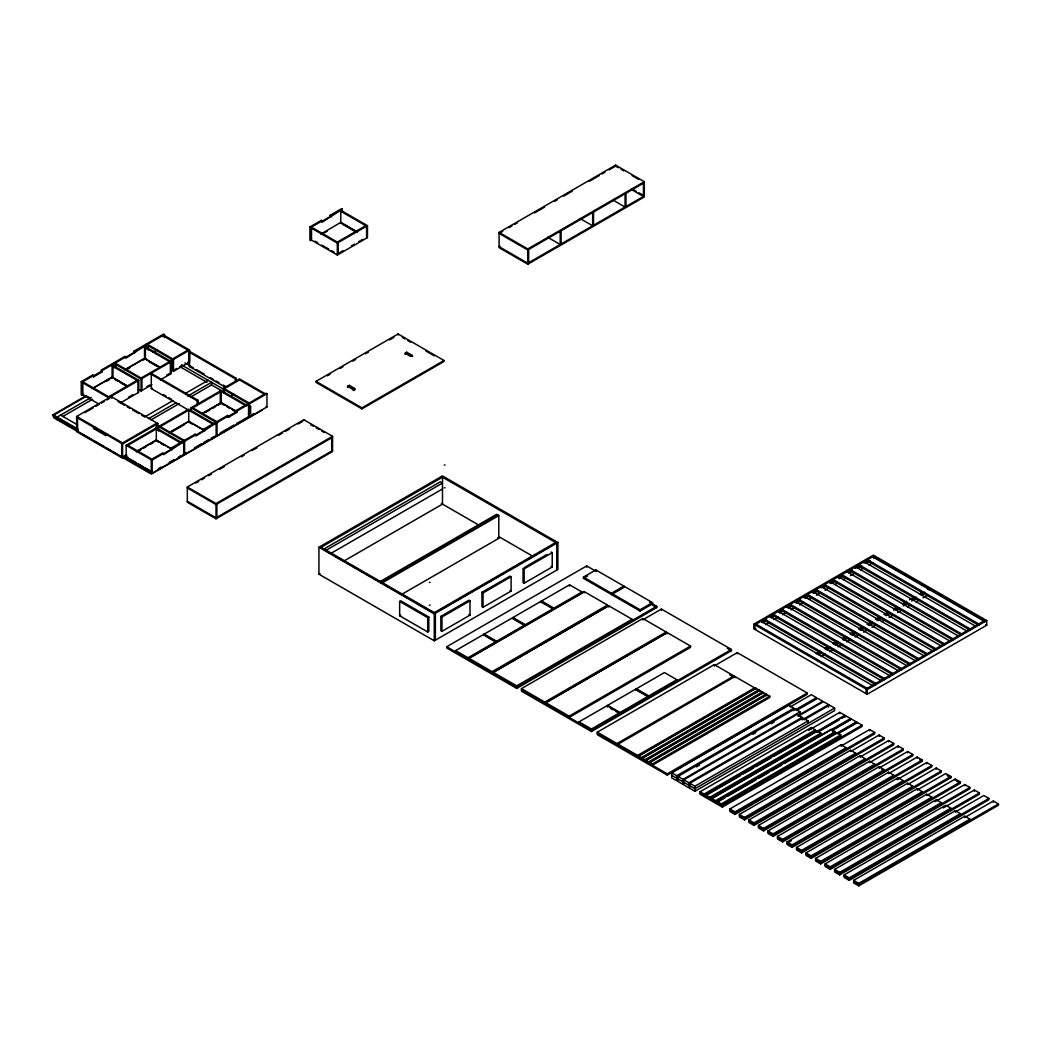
<?xml version="1.0" encoding="UTF-8"?>
<svg xmlns="http://www.w3.org/2000/svg" width="1051" height="1051" viewBox="0 0 1051 1051"><rect width="100%" height="100%" fill="white"/><g stroke="black" fill="none" stroke-linecap="round" stroke-linejoin="round"><path stroke-width="1.5" d="M322.263 220.828L310.781 227.463L310.781 240.718L309.914 240.219L309.914 226.963L321.396 220.342L322.263 222.155L342.35 209.228L342.35 210.555M322.631 220.946L330.014 216.69L330.014 215.363L341.496 208.742L342.35 209.228M340.774 223.206L340.774 211.277L341.641 210.778L367.469 225.689L367.469 237.618L337.332 255.012L311.503 240.101L311.503 228.172L312.357 227.673L338.186 242.584L338.186 254.526L337.332 254.027M320.883 234.084L340.774 222.405L357.419 232.021M324.509 232.796L327.255 231.207M93.592 375.496L82.109 382.13L82.109 395.386L81.255 394.887L81.255 381.631L92.738 375.01L93.592 376.823L92.738 375.01M101.343 370.031L112.825 363.41L113.679 363.909L102.197 370.53L101.343 370.031L101.343 371.358L92.738 376.337M113.679 365.853L113.679 362.91L125.161 356.276L126.028 358.102L146.115 345.175L145.248 344.675L133.779 351.31L133.779 352.637L125.161 357.603M148.125 349.983L148.125 347.329L146.115 347.5L146.115 344.189L163.628 334.073L164.482 334.573L164.482 337.516M113.679 362.91L114.546 363.41L126.028 356.775M146.115 344.189L146.982 344.675L164.482 334.573M99.149 404.188L82.832 394.769L82.832 382.84L83.686 382.341L109.527 397.265M112.969 365.446L112.969 377.375L112.102 377.874L112.102 365.945L112.969 365.446L138.798 380.357L138.798 392.286L120.891 402.625M115.255 367.101L115.255 364.119L116.122 363.62L141.951 378.531L141.951 390.46L141.097 389.974M145.393 346.725L145.393 358.654L144.539 359.153L144.539 347.211L145.393 346.725L171.234 361.636L171.234 373.565L160.422 379.805M93.592 376.823L102.197 371.857L102.197 370.53M337.332 242.098L365.748 225.689M311.503 228.172L337.332 243.083L367.469 225.689M153.223 352.203L157.374 349.812M92.212 388.555L112.102 377.073L127.368 385.888M124.649 369.834L144.539 358.352L159.791 367.167M93.631 387.937L112.102 377.27L127.368 386.085M126.067 369.216L144.539 358.549L159.791 367.364M82.832 394.769L83.686 394.283M106.821 381.119L109.567 379.542M126.895 369.532L129.641 367.942M143.37 360.02L146.115 358.43M77.945 430.424L52.55 415.106L86.642 395.426M52.55 415.762L86.366 396.24M338.75 253.199L343.007 250.742M351.533 245.816L354.384 244.187M358.641 241.717L362.897 239.26M91.227 397.409L57.135 417.089L57.135 419.743M62.824 416.472L92.646 399.249M187.879 350.101L172.666 358.877L172.666 370.819L173.52 371.305L189.6 362.03L189.6 350.101L163.772 335.19M171.944 359.429L171.09 359.928L171.09 371.857M108.66 396.766L137.077 380.357M141.097 378.032L169.513 361.636M172.666 359.876L147.692 345.464L147.692 344.465L173.52 359.376L189.6 350.101M138.798 380.357L108.66 397.751L82.832 382.84M115.255 364.119L141.097 379.03L171.234 361.636M126.711 455.806L122.586 458.183L76.657 431.672L76.657 416.432L111.104 396.542L157.886 423.553L157.886 426.877L157.019 427.363M84.921 412.649L93.184 407.88M95.943 406.29L98.702 404.701M101.461 403.111L104.207 401.521M106.966 399.932L109.724 398.342M111.104 396.542L111.104 397.541L111.958 397.042M212.341 423.816L151.278 388.594L151.278 374.34L152.145 373.841L198.061 400.352L198.061 403.531M225.637 387.438L189.456 366.549L189.456 352.308L190.31 351.809L236.239 378.321L236.239 381.487M78.378 417.431L77.524 417.917L77.524 431.186M174.046 370.018L176.818 368.415M179.576 366.825L182.349 365.222M128.55 397.212L132.807 394.756M146.772 386.689L149.623 385.047M166.662 375.207L169.513 373.565L170.367 374.064L170.367 362.135L144.539 347.211M138.377 389.395L141.097 390.959L151.896 384.719M151.278 388.594L152.145 388.095M189.456 366.549L190.31 366.063M93.592 427.205L93.592 428.532L94.459 428.033L106.506 434.996L106.506 433.669L105.652 435.482L106.506 434.996M144.933 416.787L173.008 400.576M185.646 393.284L208.111 380.304M148.375 418.771L176.45 402.559M187.682 396.082L211.553 382.301L211.553 384.942L190.494 397.107M151.186 419.809L179.261 403.597M157.886 423.553L122.586 443.942L76.657 417.431M151.278 374.34L197.207 400.851L198.061 400.352M189.456 352.308L235.371 378.82L236.239 378.321M223.469 392.68L223.469 388.213L239.536 378.938L265.364 393.849M152.001 472.162L126.173 457.251L126.173 445.309L156.31 427.915L182.138 442.826M158.596 431.068L158.596 426.588L188.733 409.194L214.575 424.105M191.032 410.849L191.032 407.867L221.17 390.46M239.536 379.923L224.323 388.712L224.323 393.179M127.894 445.309L156.31 428.913L156.31 440.842M160.317 426.588L188.733 410.179L188.733 422.121M192.753 407.867L221.17 391.458L221.17 403.387L218.332 405.029M499.094 232.416L615.61 165.138L644.316 181.705L644.316 196.944L527.786 264.221L499.094 247.655L499.094 232.416L527.786 248.982L644.316 181.705M502.785 231.273L499.094 233.401L527.786 249.98L644.316 182.703M509.039 227.66L511.876 226.018M514.714 224.375L517.565 222.733M534.617 212.893L541.055 209.175M541.725 208.794L544.563 207.152M554.508 201.411L557.345 199.769M563.73 196.077L566.568 194.448M567.304 194.028L572.23 191.177M589.243 181.35L595.72 177.619M596.324 177.264L599.162 175.622M602 173.993L604.837 172.351M609.081 169.894L615.61 166.124L618.343 167.7M126.711 454.807L122.586 457.198L76.657 430.687M229.854 396.45L234.005 394.059M126.173 457.251L127.894 457.251M136.42 451.523L156.31 440.041L171.563 448.856M168.843 432.802L188.733 421.32L203.999 430.135M202.698 413.253L221.17 402.599L236.422 411.401M136.42 451.733L156.31 440.238L171.563 449.053M170.262 432.184L188.733 421.517L203.999 430.332M202.698 413.463L221.17 402.796L236.422 411.598M137.839 451.51L140.676 449.867M143.514 448.225L146.365 446.583M150.621 444.126L153.459 442.484M170.262 432.776L184.477 424.578M205.536 412.412L209.806 409.956M212.644 408.314L215.481 406.671M499.948 246.157L499.094 246.657L527.786 263.236L644.316 195.959L638.85 192.793M151.278 472.766L151.278 459.51L162.76 452.889L163.628 454.715L183.715 441.788L182.848 441.289L171.379 447.91L171.379 449.237L163.995 453.506M123.072 456.489L152.145 473.265L183.715 455.044L183.715 440.789L195.197 434.168L196.051 435.981L216.151 423.054L215.284 422.568L203.802 429.189L203.802 430.516L195.197 435.482L195.197 434.168M186.461 452.455L183.715 454.045L184.582 454.544L216.151 436.323L216.151 422.068L227.62 415.434L228.487 417.26L227.62 415.434M236.239 410.468L247.721 403.834L248.575 404.333L237.092 410.967L236.239 410.468L236.239 411.795L227.62 416.761M228.487 415.933L217.005 422.568L217.005 435.823L248.575 417.589L248.575 403.348L266.087 393.232L266.954 393.731L266.954 406.987L249.442 417.089L248.575 416.603M151.278 459.51L152.145 460.01L163.628 453.388M183.715 440.789L184.582 441.289L196.051 434.654M248.575 403.348L249.442 403.834L266.954 393.731M228.487 417.26L237.092 412.294L237.092 410.967M250.585 406.487L248.575 406.658L250.585 406.487L250.585 413.122L248.575 413.279L250.585 413.122M158.386 468.667L161.223 467.025M169.132 462.466L174.006 459.655M178.263 457.185L181.114 455.556M194.698 447.713L201.556 443.745M203.841 442.432L208.426 439.778M211.172 438.201L213.918 436.612M220.263 432.946L223.009 431.357M223.718 430.949L228.501 428.191M229.407 427.665L233.992 425.024M236.738 423.435L240.85 421.057M242.19 420.295L246.446 417.825M249.284 416.183L253.961 413.49M262.067 410.14L151.278 474.093L119.499 455.74M316.009 381.368L398.093 333.982L444.008 360.493L444.008 361.478L361.925 408.878L316.009 382.367L316.009 381.368L361.925 407.88L444.008 360.493M327.321 375.824L330.159 374.195M340.064 368.467L342.889 366.838M352.794 361.124L355.632 359.481M365.538 353.767L368.362 352.138M389.593 339.88L393.849 337.424M347.579 386.334L349.3 385.349L355.041 388.66L353.32 389.658L347.579 386.334L347.579 387.333L349.3 386.334L355.041 389.658L353.32 390.644L353.32 389.658M412.439 355.514L406.698 352.203L404.977 353.202L410.718 356.512L412.439 355.514L412.439 356.512L406.698 353.202L404.977 354.2M187.314 486.994L303.844 419.717L332.55 436.296L332.55 451.536L216.02 518.813L187.314 502.247L187.314 486.994L216.02 503.56L332.55 436.296M195.841 483.066L198.678 481.424M201.529 479.781L204.367 478.139M208.637 475.683L211.474 474.04M219.751 469.272L220.605 468.772M221.419 468.299L224.257 466.657M241.31 456.817L244.16 455.175M252.174 450.537L253.041 450.038M254.106 449.434L256.943 447.792M278.265 435.482L282.522 433.025M285.373 431.383L289.629 428.913M298.156 424L302.425 421.53M332.55 437.282L216.02 504.559L187.314 487.992M332.55 450.537L216.02 517.815L187.314 501.248M318.926 547.256L442.484 475.919L557.858 542.526L557.858 569.458L434.286 640.808L318.926 574.201L318.926 547.256L434.286 613.863L557.858 542.526M321.107 547.256L442.484 477.18L442.484 504.125L343.69 561.155M323.301 549.371L440.303 481.818L442.484 483.079L325.482 550.632M331.118 553.26L442.484 488.965M318.926 574.201L320.016 573.57M379.608 581.873L496.624 514.32L498.805 515.594L498.805 538.322L401.535 594.472M380.712 582.517L497.714 514.951M381.802 583.147L498.805 515.594M399.656 601.448L400.759 600.817L428.821 617.029L428.821 631.336L427.731 631.966L399.656 615.755L399.656 601.448L427.731 617.66L428.821 617.029M399.656 615.755L400.759 615.124M434.286 612.602L555.664 542.526M439.922 610.184L448.383 605.31M452.613 602.867L461.074 597.98M463.898 596.351L473.765 590.662M476.576 589.033L479.401 587.404M482.225 585.775L486.442 583.331M489.267 581.702L492.091 580.073M496.322 577.63L499.133 576.001M501.958 574.385L504.769 572.756M508.999 570.312L511.824 568.683M514.648 567.054L523.096 562.167M527.326 559.723L535.787 554.849M538.611 553.22L542.841 550.777M545.653 549.148L548.477 547.518M524.462 567.435L546.914 554.468M481.949 592.317L510.024 576.119L511.114 576.749L511.114 591.056L483.04 607.268L481.949 606.624L481.949 592.317L483.04 592.948L511.114 576.749M440.855 616.398L468.917 600.187L470.007 600.817L470.007 615.124L441.945 631.336L440.855 630.705L440.855 616.398L441.945 617.029L470.007 600.817M524.147 568.88L552.222 552.668L552.222 566.988L524.147 583.187L523.056 582.556L523.056 568.249L524.147 568.88L524.147 583.187M649.702 602.289L656.704 606.322L656.704 607.583L516.724 688.405L446.741 647.994L446.741 646.733L586.708 565.924L596.508 571.573M455.635 651.87L455.635 650.595L483.696 634.397L496.098 641.557L496.098 642.818L468.023 659.016L468.023 657.755L496.098 641.557M484.196 635.369L484.196 634.108L512.257 617.909L524.659 625.056L524.659 626.33L496.584 642.529L496.584 641.268L524.659 625.056M552.011 610.526L525.342 625.923L512.954 618.776L512.954 617.515L541.015 601.303L553.417 608.463L553.417 609.725M541.515 601.014L569.576 584.816L581.978 591.976L581.978 593.237L553.903 609.435L541.515 602.276L541.515 601.014L553.903 608.174L581.978 591.976M583.45 577.091L595.851 569.931L623.913 586.143L623.913 587.404L611.524 594.551L583.45 578.352L583.45 577.091L611.524 593.289L623.913 586.143M583.45 578.352L587.588 575.961M512.954 617.515L525.342 624.662L553.417 608.463M468.799 659.463L468.799 658.202L584.159 591.595L607.491 605.061L607.491 606.322L492.118 672.929L492.118 671.668L607.491 605.061M612.01 593.579L624.412 586.419L652.474 602.63L652.474 603.891L640.085 611.038L612.01 594.84L612.01 593.579L640.085 609.777L652.474 602.63M493.405 673.665L493.405 672.404L608.765 605.796L632.098 619.262L632.098 620.537M493.405 672.404L516.724 685.869L632.098 619.262M656.704 606.322L516.724 687.144L446.741 646.733M643.054 619.67L661.434 609.068L731.417 649.465L731.417 650.727L591.45 731.535L521.467 691.138L521.467 688.615L642.844 618.527L666.176 632.006L666.176 633.267L544.799 703.342L544.799 702.081L666.176 632.006M545.824 703.934L545.824 702.672L667.201 632.597L690.533 646.063L690.533 647.324L569.156 717.399L569.156 716.138L690.533 646.063M579.062 723.127L579.062 721.866L607.123 705.655L619.525 712.814L619.525 714.076M607.623 706.64L607.623 705.366L635.684 689.167L648.086 696.327L648.086 697.588M647.39 696.393L636.38 690.034L636.38 688.773L664.442 672.561L676.844 679.721L676.844 680.982M753.817 624.176L873.368 555.151L986.731 620.589L986.731 625.227L867.167 694.251L753.817 628.8L753.817 624.176L867.167 689.627L986.731 620.589M874.458 555.782L754.907 624.806L754.907 629.431L755.997 628.8M761.66 622.166L765.89 619.722M770.133 617.265L774.377 614.822M778.62 612.378L782.864 609.922M787.107 607.478L791.35 605.021M795.594 602.578L799.837 600.121M808.324 595.221L804.081 597.677L804.002 596.456L915.171 660.645M812.568 592.777L816.798 590.334M821.041 587.877L825.285 585.433M829.528 582.977L833.771 580.533M839.434 577.262L842.258 575.633M847.921 572.361L852.151 569.918M854.988 568.289L859.232 565.832M864.881 562.574L867.719 560.932M762.75 622.796L766.994 620.353M771.237 617.896L775.48 615.452M779.711 613.009L783.954 610.552M788.197 608.109L792.441 605.652M796.684 603.208L800.928 600.752M805.171 598.308L809.415 595.864M813.658 593.408L817.901 590.964M823.55 587.693L826.388 586.064M830.618 583.607L834.862 581.164M839.105 578.72L843.349 576.263M849.011 572.992L851.835 571.363M857.498 568.105L861.741 565.648M865.971 563.205L870.215 560.748M765.575 624.53L768.399 622.901M774.062 619.63L778.305 617.187M782.548 614.743L786.792 612.286M791.035 609.843L795.279 607.386M799.509 604.942L803.752 602.486M809.415 599.228L812.239 597.599M816.482 595.142L820.726 592.698M824.969 590.242L829.213 587.798M834.862 584.527L837.7 582.898M843.349 579.626L846.186 577.997M850.417 575.554L854.66 573.097M860.322 569.839L863.147 568.197M868.809 564.939L873.053 562.482M579.062 721.866L591.45 729.013L619.525 712.814M607.623 705.366L620.011 712.525L648.086 696.327M636.38 688.773L648.769 695.92L676.844 679.721M731.417 649.465L591.45 730.274L521.467 689.876M714.654 665.69L737.277 652.632L807.26 693.029L807.26 694.291L667.293 775.099L597.31 734.702L597.31 732.179L714.312 664.626L734.005 675.99L734.005 677.251L729.788 674.808M597.31 732.179L616.99 743.543L734.005 675.99M638.995 755.879L754.592 689.141L754.592 687.88L734.912 676.516L616.99 744.804L616.99 743.543M617.909 745.33L617.909 744.069L637.589 755.433L754.592 687.88M638.443 757.18L638.443 755.919L755.814 688.155L758.73 689.837L758.73 691.098L641.36 758.875L641.36 757.6L758.73 689.837M816.154 653.63L820.384 651.186M824.628 648.73L827.465 647.101M833.115 643.829L837.358 641.386M843.02 638.115L845.845 636.486M850.088 634.042L854.332 631.585M858.575 629.142L862.818 626.685M867.062 624.241L871.292 621.785M875.536 619.341L879.779 616.898M884.022 614.441L888.266 611.997M893.928 608.726L896.753 607.097M902.415 603.826L906.645 601.382M909.483 599.753L913.726 597.296M919.375 594.025L922.2 592.396M817.244 654.261L821.488 651.817M825.731 649.36L829.975 646.917M834.205 644.46L838.448 642.016M842.692 639.573L846.935 637.116M851.179 634.673L855.422 632.216M859.665 629.772L863.909 627.316M868.152 624.872L872.396 622.415M876.639 619.972L880.883 617.528M885.113 615.071L889.356 612.628M893.6 610.171L897.843 607.728M903.505 604.456L906.33 602.827M911.992 599.556L916.236 597.113M920.466 594.669L924.709 592.212M818.335 654.891L821.159 653.262M826.822 649.991L831.065 647.547M835.309 645.091L839.552 642.647M843.795 640.204L848.026 637.747M852.269 635.303L856.512 632.847M860.756 630.403L864.999 627.946M869.243 625.503L873.486 623.059M877.73 620.602L881.973 618.159M886.216 615.702L890.46 613.259M896.109 609.987L898.933 608.358M903.177 605.901L907.42 603.458M911.664 601.014L915.907 598.558M921.569 595.3L924.394 593.657M642.122 759.308L642.122 758.047L759.492 690.284L762.409 691.965L762.409 693.226L646.444 760.175M821.159 656.625L825.403 654.182M829.646 651.725L833.89 649.282M838.133 646.825L842.377 644.381M846.62 641.938L850.863 639.481M855.107 637.037L859.35 634.581M863.58 632.137L867.824 629.68M872.067 627.237L876.311 624.793M881.973 621.522L884.797 619.893M889.041 617.436L893.284 614.993M897.528 612.536L901.771 610.092M907.42 606.821L910.258 605.192M915.907 601.921L918.732 600.292M922.975 597.848L927.218 595.391M642.122 758.047L645.038 759.728L762.409 691.965M645.8 761.423L645.8 760.162L763.171 692.399L766.087 694.08L766.087 695.355L648.717 763.118L648.717 761.844L766.087 694.08M649.465 763.552L649.465 762.29L766.836 694.527L769.752 696.209L769.752 697.47L652.382 765.233L652.382 763.972L769.752 696.209M597.31 733.44L667.293 773.838L807.26 693.029M793.781 708.203L676.778 775.756L676.778 780.801L671.668 777.858L671.668 772.8L788.67 705.247L793.781 708.203L793.781 710.726M790.194 706.903L811.372 694.672L816.469 697.628L795.305 709.845M800.061 711.829L683.058 779.382L683.058 784.427L677.961 781.484L677.961 776.439L794.963 708.886L800.061 711.829L800.061 714.352M679.59 776.65L676.778 778.279L671.668 775.336M696.524 766.875L699.349 765.246M752.976 734.281L755.787 732.652M771.224 723.745L774.048 722.116M796.487 710.529L817.652 698.311L822.762 701.253L798.773 715.1M802.071 717.399L688.891 782.745L688.891 787.803L683.794 784.847L683.794 779.803L796.973 714.457L802.071 717.399L802.071 719.935M798.09 716.335L823.485 701.674L828.595 704.617L828.595 707.139M804.107 719.804L829.502 705.142L834.599 708.098L834.599 710.621L694.908 791.272L689.798 788.329L689.798 783.271L802.977 717.925L808.088 720.881L808.088 723.403M803.187 719.278L828.595 704.617M689.798 783.271L694.908 786.214L808.088 720.881M985.641 619.959L866.077 688.996L866.077 693.621L867.167 692.99M834.599 708.098L694.908 788.749L689.798 785.793M740.482 775.585L705.208 795.949L705.208 797.21L700.097 794.267L700.097 791.745L811.28 727.555L815.287 729.867L815.287 731.141L704.104 795.318L704.104 794.057L815.287 729.867M808.758 730.274L839.802 712.355L844.899 715.297L844.899 716.559L842.074 718.188M833.614 729.604L850.548 719.83L850.548 718.556L710.857 799.22L710.857 800.481L705.747 797.538L705.747 795.003L816.929 730.826L820.936 733.138L820.936 734.399L709.767 798.589L709.767 797.315L820.936 733.138M743.307 773.956L753.186 768.255M755.997 766.626L771.526 757.666M774.351 756.037L844.899 715.297M817.231 731.903L845.451 715.613L850.548 718.556M818.085 732.048L839.263 719.817M725.151 797.696L716.69 802.583L716.69 803.844L711.58 800.901L711.58 798.379L831.144 729.341L835.151 731.667L835.151 732.928L715.586 801.952L715.586 800.691L835.151 731.667M831.525 730.392L851.284 718.989L856.381 721.932L856.381 723.193L838.041 733.782M837.174 733.651L856.933 722.247L862.03 725.19L862.03 726.451L722.339 807.102L717.229 804.16L717.229 801.637L836.793 732.613L840.8 734.925L840.8 736.186L721.249 805.211L721.249 803.949L840.8 734.925M727.975 796.067L756.195 779.776M759.019 778.147L768.898 772.446M771.723 770.803L781.602 765.102M784.414 763.473L806.997 750.44M809.822 748.811L856.381 721.932M717.229 802.898L722.339 805.841L862.03 725.19M841.378 745.855L869.597 729.552L874.695 732.508L874.695 733.769L735.004 814.42L729.893 811.477L729.893 808.955L841.076 744.765L846.173 747.708L846.173 748.969M729.893 808.955L735.004 811.898L846.173 747.708M874.695 732.508L735.004 813.159L729.893 810.216M850.89 751.347L879.122 735.056L884.219 737.999L884.219 739.26L744.515 819.911L739.418 816.969L739.418 814.446L850.587 750.256L855.698 753.199L855.698 754.473M739.418 814.446L744.515 817.389L855.698 753.199M884.219 737.999L744.515 818.65L739.418 815.707M860.414 756.838L888.634 740.548L893.744 743.491L893.744 744.752L754.04 825.416L748.943 822.46L748.943 819.938L860.112 755.748L865.209 758.704L865.209 759.965M748.943 819.938L754.04 822.88L865.209 758.704M893.744 743.491L754.04 824.155L748.943 821.199M869.939 762.343L898.158 746.039L903.256 748.995L903.256 750.256L763.565 830.907L758.454 827.965L758.454 825.442L869.637 761.252L874.734 764.195L874.734 765.456M758.454 825.442L763.565 828.385L874.734 764.195M903.256 748.995L763.565 829.646L758.454 826.703M879.451 767.834L907.67 751.544L912.78 754.487L912.78 755.748L773.076 836.399L767.979 833.456L767.979 830.934L879.148 766.744L884.259 769.687L884.259 770.961L881.697 769.477M767.979 830.934L773.076 833.877L884.259 769.687M912.78 754.487L773.076 835.138L767.979 832.195M888.975 773.326L917.195 757.035L922.292 759.978L922.292 761.252L782.601 841.904L777.49 838.948L777.49 836.425L888.673 772.235L893.77 775.191L893.77 776.453M777.49 836.425L782.601 839.368L893.77 775.191M922.292 759.978L782.601 840.642L777.49 837.686M897.081 779.645L926.706 762.527L931.817 765.483L931.817 766.744L792.112 847.395L787.015 844.452L787.015 841.93L898.185 777.74L903.295 780.683L903.295 781.944M791.245 840.747L787.015 843.191L792.112 846.134L931.817 765.483M787.015 841.93L792.112 844.873L903.295 780.683M908.011 784.322L936.231 768.031L941.328 770.974L941.328 772.235L801.637 852.887L796.54 849.944L796.54 847.421L907.709 783.231L912.807 786.174L912.807 787.449M796.54 847.421L801.637 850.364L912.807 786.174M941.328 770.974L801.637 851.625L796.54 848.683M917.523 789.813L945.755 773.523L950.853 776.466L950.853 777.74L811.162 858.391L806.051 855.435L806.051 852.913L917.234 788.723L922.331 791.679L922.331 792.94M806.051 852.913L811.162 855.856L922.331 791.679M950.853 776.466L811.162 857.13L806.051 854.174M927.048 795.318L955.267 779.014L960.378 781.97L960.378 783.231L820.673 863.883L815.576 860.94L815.576 858.417L926.746 794.228L931.856 797.17L931.856 798.432M815.576 858.417L820.673 861.36L931.856 797.17M960.378 781.97L820.673 862.621L815.576 859.679M935.154 801.624L964.792 784.519L969.889 787.462L969.889 788.723L830.198 869.374L825.088 866.431L825.088 863.909L936.27 799.719L941.368 802.662L941.368 803.936M825.088 863.909L830.198 866.852L941.368 802.662M969.889 787.462L830.198 868.113L825.088 865.17M943.259 807.93L974.303 790.01L979.414 792.953L979.414 794.228L839.71 874.879L834.612 871.923L834.612 869.4L945.782 805.211L950.892 808.166L950.892 809.428M834.612 869.4L839.71 872.343L950.892 808.166M979.414 792.953L839.71 873.617L834.612 870.662M955.609 811.806L983.828 795.502L988.925 798.458L988.925 799.719L849.234 880.37L844.137 877.427L844.137 874.905L955.306 810.715L960.404 813.658L960.404 814.919M844.137 874.905L849.234 877.848L960.404 813.658M988.925 798.458L849.234 879.109L844.137 876.166M965.12 817.297L993.353 801.007L998.45 803.949L998.45 805.211L858.759 885.862L853.648 882.919L853.648 880.396L964.818 816.207L969.928 819.149L969.928 820.424M853.648 880.396L858.759 883.339L969.928 819.149M998.45 803.949L858.759 884.6L853.648 881.658M444.245 465.015L445.033 465.002M444.245 487.782L445.033 487.769M430.095 582.372L429.307 582.385M430.095 605.14L429.307 605.14M621.088 169.29L623.821 170.866M632.019 175.596L638.85 179.537M633.385 189.64L636.118 191.216M631.152 189.351L643.462 196.458L643.462 183.189M613.889 200.596L625.082 207.06L625.082 193.804M580.06 218.516L592.659 225.781L592.659 212.525M547.624 237.237L560.222 244.502L560.222 231.246M340.774 211.277L366.602 226.188L366.602 238.117M330.014 215.363L330.868 215.862M340.774 222.602L356.039 231.417M330.014 216.69L330.868 217.189M342.14 223.981L355.724 231.837M309.914 226.963L310.781 227.463M873.368 556.413L984.537 620.589M872.645 556.833L983.815 621.01L983.815 622.284M873.368 557.674L874.458 558.304M927.862 589.138L930.056 590.399M983.447 621.22L984.537 621.864M985.641 624.596L986.731 625.227M315.077 241.178L317.796 242.742M321.882 245.106L328.674 249.021M331.393 250.598L334.113 252.161M975.236 625.976L864.053 561.786L864.053 563.047M966.657 630.928L855.475 566.739L855.475 568M961.547 633.871L850.377 569.681L850.377 570.943L961.547 635.132M846.896 571.691L958.078 635.881M829.738 581.597L940.921 645.787M402.257 337.384L405.042 338.987M407.827 340.59L410.613 342.206M425.918 351.034L434.273 355.855M821.159 586.55L932.329 650.74M927.232 653.683L816.062 589.493L816.062 590.754L925.826 654.129M812.581 591.503L923.75 655.693L923.75 656.954M906.593 665.598L795.423 601.408L795.423 602.67M901.495 668.541L790.313 604.364L790.313 605.626L901.495 669.802M786.844 606.361L898.014 670.551M891.511 673.954L781.734 610.578L781.734 609.317L892.916 673.494L892.916 674.755M778.265 611.314L889.435 675.504L889.435 676.765M769.687 616.267L880.856 680.457M761.095 621.22L872.277 685.41M755.997 624.176L867.167 688.352M441.394 476.55L556.767 543.157L556.767 570.089M652.5 605.166L656.704 607.583M727.226 648.309L731.417 650.727M919.743 759.768L922.292 761.252M947.03 775.52L950.853 777.74M956.541 781.024L960.378 783.231M551.118 552.038L552.222 552.668M238.682 379.424L264.51 394.348M310.676 424.657L313.408 426.233M316.141 427.81L318.873 429.399M321.606 430.976L324.339 432.552M551.118 566.358L552.222 566.988M441.394 503.482L479.387 525.421M499.08 536.785L532.844 556.281M497.714 537.692L498.805 538.322M832.484 731.378L835.151 732.928M266.087 406.487L266.954 406.987M187.879 362.03L188.733 362.529L188.733 350.6L162.905 335.689L162.905 336.675M184.937 362.95L193.437 367.863M196.274 369.492L200.518 371.949M201.45 372.488L204.236 374.09M210.436 377.677L213.274 379.319M216.112 380.948L218.95 382.59M223.193 385.047L226.031 386.676M223.469 388.213L249.297 403.124L249.297 404.123L224.323 389.698M181.495 364.933L224.008 389.487M180.076 366.773L206.994 382.314M211.251 384.771L246.998 405.384M246.144 405.87L220.303 390.959L220.303 402.888L224.389 405.252M133.779 351.31L134.633 351.809M247.721 417.089L248.575 417.589M133.779 352.637L134.633 353.136M236.239 411.795L237.092 412.294M148.611 361.505L156.77 366.208M227.108 406.816L229.827 408.392M232.547 409.956L235.266 411.532M510.024 590.426L511.114 591.056M191.899 407.368L217.728 422.279M216.151 422.068L217.005 422.568M191.032 407.867L216.861 422.778M163.273 394.519L166.058 396.135M168.843 397.738L171.628 399.341M112.102 365.945L137.931 380.856L137.931 392.785M203.802 429.189L204.669 429.688M215.284 435.823L216.151 436.323M101.343 371.358L102.197 371.857M203.802 430.516L204.669 431.015M114.822 379.437L117.541 381.014M120.261 382.577L127.066 386.505M189.233 422.397L191.952 423.973M111.104 397.541L111.958 398.04M118.054 401.561L124.386 405.213M127.158 406.816L129.917 408.405M132.676 409.995L138.929 413.608M141.714 415.211L144.499 416.827M156.165 423.553L157.019 424.052M159.463 426.089L185.291 441M81.255 381.631L82.109 382.13M158.596 426.588L184.437 441.499M155.443 428.414L181.271 443.325M468.917 614.493L470.007 615.124M87.772 396.634L90.491 398.198M171.379 447.91L172.233 448.409M182.848 454.544L183.715 455.044M171.379 449.237L172.233 449.736M155.443 440.343L158.162 441.919M160.882 443.483L163.601 445.059M484.196 634.108L496.584 641.268M485.575 636.17L495.205 641.741M610.368 708.229L613.127 709.819M615.886 711.409L620.011 713.787L620.011 712.525M320.016 546.625L435.377 613.232L435.377 640.177L434.286 639.547M324.706 550.185L330.369 553.443M334.612 555.9L343.099 560.8M347.342 563.244L350.18 564.886M353.005 566.515L355.829 568.157M360.086 570.601L362.91 572.23M365.735 573.872L368.573 575.501M372.816 577.958L375.641 579.587M378.465 581.216L381.303 582.858M385.546 585.302L388.371 586.944M391.208 588.573L395.452 591.017M398.276 592.659L401.101 594.288M403.939 595.917L408.182 598.374M416.669 603.274L432.237 612.26M127.026 444.823L152.855 459.734M76.657 416.432L122.586 442.944L122.586 458.183M126.173 445.309L152.001 460.233M93.592 428.532L105.652 435.482M60.59 415.106L77.59 424.919M78.391 432.014L53.693 417.759L53.693 415.106L77.735 428.992M124.412 455.937L135.724 462.466M137.917 463.727L142.791 466.552M144.999 467.826L150.135 470.782M52.55 415.106L77.945 429.767M124.412 456.594L151.278 472.109M671.668 772.8L676.778 775.756M677.961 776.439L683.058 779.382M683.794 779.803L688.891 782.745M81.229 433.656L91.148 439.384M93.986 441.013L103.904 446.741M106.742 448.383L110.986 450.84M113.823 452.469L116.661 454.111M455.635 650.595L468.023 657.755M468.799 658.202L492.118 671.668M521.467 688.615L544.799 702.081M545.824 702.672L569.156 716.138M638.443 755.919L641.36 757.6M645.8 760.162L648.717 761.844M649.465 762.29L652.382 763.972M677.961 778.962L683.058 781.905M683.794 782.325L688.891 785.268M700.097 791.745L704.104 794.057M705.747 795.003L709.767 797.315M711.58 798.379L715.586 800.691M717.229 801.637L721.249 803.949M700.097 793.006L705.208 795.949M705.747 796.264L710.857 799.22M711.58 799.64L716.69 802.583M53.693 415.106L53.693 415.762M993.353 801.007L993.353 802.268M974.303 790.01L974.303 791.272M964.792 784.519L964.792 785.78M964.818 816.207L964.818 817.468M955.267 779.014L955.267 780.289M955.306 810.715L955.306 811.976M949.5 642.095L949.5 640.834L838.317 576.644L838.317 577.905M936.231 768.031L936.231 769.293M926.706 762.527L926.706 763.801M926.746 794.228L926.746 795.489M917.195 757.035L917.195 758.297M917.234 788.723L917.234 789.997M907.67 751.544L907.67 752.805M907.709 783.231L907.709 784.493M898.158 746.039L898.158 747.314M898.185 777.74L898.185 779.001M888.634 740.548L888.634 741.809M888.673 772.235L888.673 773.51M879.122 735.056L879.122 736.317M879.148 766.744L879.148 768.005M869.637 761.252L869.637 762.514M869.597 729.552L869.597 730.826M867.167 689.627L867.167 694.251M860.112 755.748L860.112 757.022M858.759 883.339L858.759 885.862M856.933 722.247L856.933 723.508M850.587 750.256L850.587 751.518M849.234 877.848L849.234 880.37M845.451 715.613L845.451 716.874M841.076 744.765L841.076 746.026M839.802 712.355L839.802 713.616M839.71 872.343L839.71 874.879M830.198 866.852L830.198 869.374M820.673 861.36L820.673 863.883M816.929 730.826L816.929 732.087M811.28 727.555L811.28 728.816M811.162 855.856L811.162 858.391M801.637 850.364L801.637 852.887M792.112 844.873L792.112 847.395M782.601 839.368L782.601 841.904M773.076 833.877L773.076 836.399M766.836 694.527L766.836 695.788M763.565 828.385L763.565 830.907M763.171 692.399L763.171 693.66M759.492 690.284L759.492 691.545M755.814 688.155L755.814 689.417M754.04 822.88L754.04 825.416M744.515 817.389L744.515 819.911M737.277 652.632L737.277 653.893M735.004 811.898L735.004 814.42M734.912 676.516L734.912 677.777M722.339 805.841L722.339 807.102M714.312 664.626L714.312 665.887M694.908 786.214L694.908 791.272M667.201 632.597L667.201 633.858M667.293 773.838L667.293 775.099M661.434 609.068L661.434 610.329M648.769 695.92L648.769 697.181M645.038 759.728L645.038 760.99M642.844 618.527L642.844 619.801M640.085 609.777L640.085 611.038M637.589 755.433L637.589 756.694M635.684 689.167L635.684 690.428M625.949 193.305L625.949 206.561M615.61 165.138L615.61 166.124M611.524 593.289L611.524 594.551M608.765 605.796L608.765 607.058M607.123 705.655L607.123 706.916M595.851 569.931L595.851 571.192M593.513 212.026L593.513 225.282M591.45 729.013L591.45 731.535M586.708 565.924L586.708 567.185M584.159 591.595L584.159 592.856M569.576 584.816L569.576 586.077M561.089 230.747L561.089 244.003M553.903 608.174L553.903 609.435M541.015 601.303L541.015 602.565M528.653 249.481L528.653 262.737M527.786 248.982L527.786 264.221M525.342 624.662L525.342 625.923M516.724 685.869L516.724 688.405M483.696 634.397L483.696 635.658M483.04 592.948L483.04 607.268M441.945 617.029L441.945 631.336M434.286 613.863L434.286 640.808M427.731 617.66L427.731 631.966M406.698 352.203L406.698 353.202M398.093 333.982L398.093 334.967M361.925 407.88L361.925 408.878M349.3 385.349L349.3 386.334M337.332 243.083L337.332 255.012M331.682 437.781L331.682 451.037M321.396 220.342L321.396 221.656M303.844 419.717L303.844 420.715M249.731 405.988L249.731 412.623M249.442 403.834L249.442 407.157M249.442 413.779L249.442 417.089M247.721 403.834L247.721 405.16M235.371 378.82L235.371 381.986M216.874 504.06L216.874 517.315M216.02 503.56L216.02 518.813M197.207 400.851L197.207 405.607M184.582 441.289L184.582 454.544M173.52 359.376L173.52 371.305M157.019 429.951L157.019 423.054L121.719 443.443L121.719 456.699M156.165 426.509L156.165 429.452M152.145 460.01L152.145 473.265M146.982 344.675L146.982 348.985M141.097 379.03L141.097 390.959M116.122 363.62L116.122 366.602M114.546 363.41L114.546 367.719M94.459 426.706L94.459 428.033M978.717 623.966L867.535 559.776L867.535 561.037L978.717 625.227L978.717 623.966M970.126 628.918L858.956 564.729L858.956 565.99L970.126 630.18L970.126 628.918M952.968 638.824L841.798 574.634L841.798 575.895L952.968 640.085L952.968 638.824M944.389 643.777L833.22 579.587L833.22 580.848L944.389 645.038L944.389 643.777M935.81 648.73L824.641 584.54L824.641 585.801L935.81 649.991L935.81 648.73M918.653 658.635L807.483 594.446L807.483 595.72L918.653 659.897L918.653 658.635M910.074 663.588L798.891 599.398L798.891 600.673L910.074 664.849L910.074 663.588M884.338 678.447L773.155 614.27L773.155 615.531L884.338 679.708L884.338 678.447M875.746 683.4L764.576 619.223L764.576 620.484L875.746 684.674L875.746 683.4"/></g></svg>
